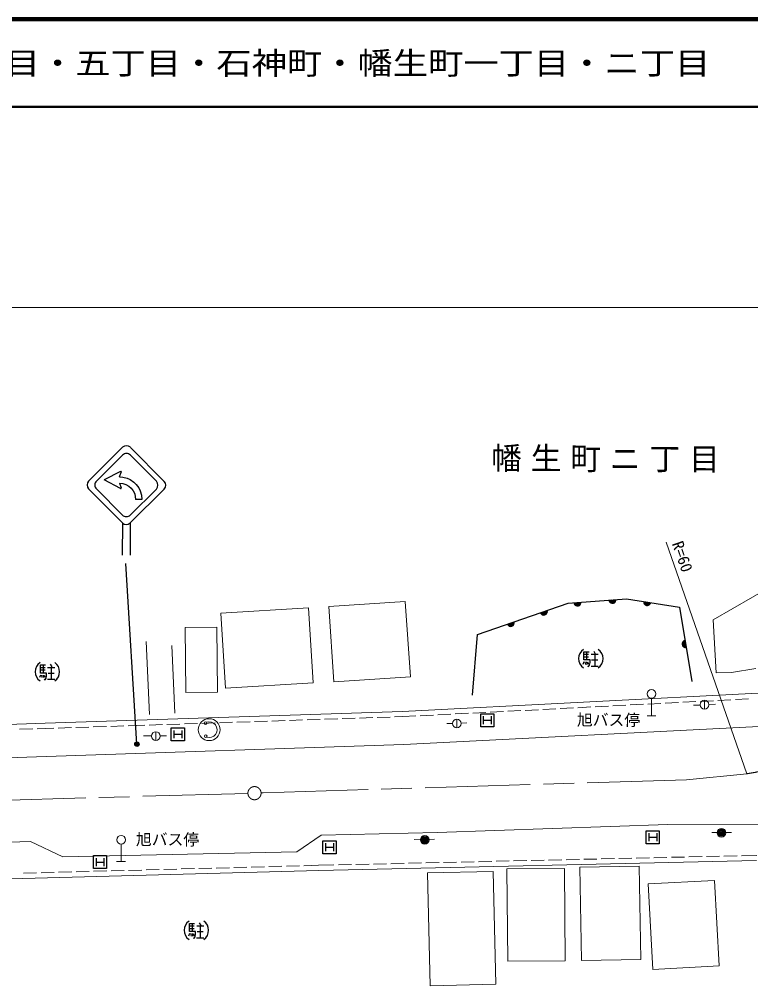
# Model space of a CAD drawing. Units: millimetres, scale not verified. Extents: x 40000 to 680000, y 20000 to 380000.
# Drawn here: x 424140 to 507573, y 269729 to 380000 of the extents above; entities that cross this region are included whole.
import ezdxf
from ezdxf.enums import TextEntityAlignment as Align

# ---------------------------------------------------------------- set-up
doc = ezdxf.new("R2010")
doc.units = ezdxf.units.MM
doc.header["$LTSCALE"] = 1000
doc.header["$PDMODE"] = 32
doc.header["$PDSIZE"] = 500
doc.linetypes.add('CHAIN', pattern=[18.5, 12, -1.5, 3.5, -1.5])
for name, color, linetype, lineweight in [('M-BGD', 7, 'Continuous', 25), ('M-BMK', 2, 'CHAIN', 13), ('M-BMK-HTXT', 7, 'Continuous', 13), ('M-STR-HTXT', 7, 'Continuous', 13), ('M-STR-STRC', 7, 'Continuous', 25), ('M-TTL', 2, 'Continuous', 140), ('M-TTL-LINE', 7, 'Continuous', 50), ('M-WORK', 1, 'Continuous', 13)]:
    doc.layers.add(name, color=color, linetype=linetype, lineweight=lineweight)
doc.layers.add('M-TTL-TXT', color=7, linetype='Continuous')
doc.styles.add('ＭＳ ゴシック', font='')
doc.styles.get('ＭＳ ゴシック').set_extended_font_data('MS Gothic')

msp = doc.modelspace()

# ---------------------------------------------------------------- linework, layer by layer
at = {"layer": 'M-BGD'}
for p, q in [((475825, 302882), (476415, 309812)), ((488544, 307841), (489130, 307841)), ((488544, 306903), (488544, 307841)), ((488842, 307841), (488842, 306903)), ((489663, 307906), (489838, 307612)), ((488547, 306667), (488430, 306377)), ((488544, 307550), (489075, 307550)), ((488544, 307256), (489071, 307256)), ((489252, 306903), (488544, 306903)), ((488664, 306669), (488725, 306377)), ((488841, 306667), (488899, 306379)), ((488958, 306667), (489075, 306432)), ((489194, 306309), (489252, 306600)), ((489252, 306600), (489252, 306903)), ((489372, 307550), (490187, 307550)), ((489372, 307550), (490193, 307550)), ((489430, 306903), (490129, 306903)), ((489776, 307550), (489776, 306199)), ((426544, 306341), (427130, 306341)), ((426544, 305403), (426544, 306341)), ((426544, 306050), (427075, 306050)), ((426544, 305756), (427071, 305756)), ((426842, 306341), (426842, 305403)), ((427372, 306050), (428187, 306050)), ((427372, 306050), (428193, 306050)), ((427663, 306406), (427838, 306112)), ((427776, 306050), (427776, 304699)), ((488961, 306202), (489071, 306140)), ((489071, 306140), (489194, 306309)), ((489369, 306199), (490184, 306199)), ((426547, 305167), (426430, 304877)), ((427252, 305403), (426544, 305403)), ((426664, 305169), (426725, 304877)), ((426841, 305167), (426899, 304879)), ((426958, 305167), (427075, 304932)), ((426961, 304702), (427071, 304640)), ((427071, 304640), (427194, 304809)), ((427194, 304809), (427252, 305100)), ((427252, 305100), (427252, 305403)), ((427369, 304699), (428184, 304699)), ((427430, 305403), (428129, 305403)), ((443544, 275903), (443544, 276841)), ((443544, 276841), (444130, 276841)), ((443842, 276841), (443842, 275903)), ((444663, 276906), (444838, 276612)), ((443544, 276550), (444075, 276550)), ((443544, 276256), (444071, 276256)), ((444252, 275903), (443544, 275903)), ((444252, 275600), (444252, 275903)), ((444372, 276550), (445193, 276550)), ((444372, 276550), (445187, 276550)), ((444430, 275903), (445129, 275903)), ((444776, 276550), (444776, 275199)), ((443547, 275667), (443430, 275377)), ((443664, 275669), (443725, 275377)), ((443841, 275667), (443899, 275379)), ((443958, 275667), (444075, 275432)), ((443961, 275202), (444071, 275140)), ((444071, 275140), (444194, 275309)), ((444194, 275309), (444252, 275600)), ((444369, 275199), (445184, 275199))]:
    msp.add_line(p, q, dxfattribs=at)
msp.add_lwpolyline([(476415, 309812), (486751, 313378), (493419, 313883), (499455, 312936), (500860, 304436)], dxfattribs=at)
for centre, radius, start, end in [((487815, 313458), 400, 184.33741, 4.33741), ((487815, 313458), 320, 184.33741, 4.33741), ((487815, 313458), 240, 184.33741, 4.33741), ((487815, 313458), 160, 184.33741, 4.33741), ((487815, 313458), 100, 184.33741, 4.33741), ((491803, 313761), 400, 184.33741, 4.33741), ((491803, 313761), 320, 184.33741, 4.33741), ((491803, 313761), 240, 184.33741, 4.33741), ((491803, 313761), 160, 184.33741, 4.33741), ((491803, 313761), 100, 184.33741, 4.33741), ((495770, 313514), 400, 171.07639, 351.07639), ((495770, 313514), 320, 171.07639, 351.07639), ((495770, 313514), 240, 171.07639, 351.07639), ((495770, 313514), 160, 171.07639, 351.07639), ((495770, 313514), 100, 171.07639, 351.07639), ((483978, 312421), 400, 199.0327, 19.0327), ((483978, 312421), 320, 199.0327, 19.0327), ((483978, 312421), 240, 199.0327, 19.0327), ((483978, 312421), 160, 199.0327, 19.0327), ((483978, 312421), 100, 199.0327, 19.0327), ((480197, 311117), 400, 199.0327, 19.0327), ((480197, 311117), 320, 199.0327, 19.0327), ((480197, 311117), 240, 199.0327, 19.0327), ((480197, 311117), 160, 199.0327, 19.0327), ((480197, 311117), 100, 199.0327, 19.0327), ((500151, 308723), 400, 99.39101, 279.39101), ((500151, 308723), 320, 99.39101, 279.39101), ((500151, 308723), 240, 99.39101, 279.39101), ((500151, 308723), 160, 99.39101, 279.39101), ((500151, 308723), 100, 99.39101, 279.39101), ((489204, 307050), 1264, 123.85503, 236.14497), ((489476, 307050), 1264, 303.85503, 56.14497), ((427204, 305550), 1264, 123.85503, 236.14497), ((427476, 305550), 1264, 303.85503, 56.14497), ((444204, 276050), 1264, 123.85503, 236.14497), ((444476, 276050), 1264, 303.85503, 56.14497)]:
    msp.add_arc(centre, radius, start, end, dxfattribs=at)
at = {"layer": 'M-BMK'}
for p, q in [((500255, 293230), (507132, 293909)), ((451943, 291725), (500255, 293230)), ((382741, 289762), (451943, 291725))]:
    msp.add_line(p, q, dxfattribs=at)
msp.add_circle((450968, 291697), 750, dxfattribs=at)
msp.add_arc((497252, 353090), 60000, 279.477, 321.28749, dxfattribs=at)
at = {"layer": 'M-STR-HTXT'}
for p, q in [((217735, 347124), (536376, 347124)), ((507132, 293909), (497941, 320356))]:
    msp.add_line(p, q, dxfattribs=at)
at = {"layer": 'M-STR-STRC'}
for p, q in [((435927, 331163), (432047, 327314)), ((436818, 331159), (440667, 327279)), ((432938, 327310), (435924, 330272)), ((436814, 330269), (439776, 327283)), ((435689, 328417), (433802, 327443)), ((435567, 327788), (435776, 328339)), ((435567, 327788), (435944, 327759)), ((435944, 327759), (436432, 327634)), ((436432, 327634), (436776, 327480)), ((432043, 326423), (435892, 322543)), ((432934, 326419), (435896, 323434)), ((435681, 326453), (433802, 327443)), ((435565, 327083), (435769, 326530)), ((435565, 327083), (435940, 327043)), ((435940, 327043), (436299, 326928)), ((436299, 326928), (436628, 326742)), ((436628, 326742), (436912, 326494)), ((436776, 327480), (437193, 327198)), ((436912, 326494), (437140, 326194)), ((437193, 327198), (437465, 326936)), ((437465, 326936), (437762, 326530)), ((437762, 326530), (437929, 326191)), ((440664, 326388), (436783, 322539)), ((436787, 323430), (439773, 326392)), ((437140, 326194), (437302, 325853)), ((437302, 325853), (437410, 325223)), ((437929, 326191), (438071, 325709)), ((438071, 325709), (438116, 325220)), ((438116, 325220), (437410, 325223)), ((435893, 322543), (435878, 318870)), ((436783, 322539), (436769, 318866)), ((437563, 297285), (436300, 317906)), ((476772, 300765), (478272, 300765)), ((476772, 299265), (476772, 300765)), ((477072, 300465), (477072, 299565)), ((477072, 300015), (477972, 300015)), ((477972, 300465), (477972, 299565)), ((478272, 300765), (478272, 299265)), ((441476, 299165), (442976, 299165)), ((441476, 297665), (441476, 299165)), ((441776, 298865), (441776, 297965)), ((442676, 298865), (442676, 297965)), ((442976, 299165), (442976, 297665)), ((478272, 299265), (476772, 299265)), ((441776, 298415), (442676, 298415)), ((442976, 297665), (441476, 297665)), ((495653, 287416), (497153, 287416)), ((495653, 285916), (495653, 287416)), ((495953, 287116), (495953, 286216)), ((496853, 287116), (496853, 286216)), ((497153, 287416), (497153, 285916)), ((458773, 286272), (460273, 286272)), ((458773, 284772), (458773, 286272)), ((459073, 285972), (459073, 285072)), ((459973, 285972), (459973, 285072)), ((460273, 286272), (460273, 284772)), ((497153, 285916), (495653, 285916)), ((495953, 286666), (496853, 286666)), ((432598, 284585), (434098, 284585)), ((432598, 283085), (432598, 284585)), ((434098, 284585), (434098, 283085)), ((460273, 284772), (458773, 284772)), ((459073, 285522), (459973, 285522)), ((432898, 284285), (432898, 283385)), ((432898, 283835), (433798, 283835)), ((433798, 284285), (433798, 283385)), ((434098, 283085), (432598, 283085))]:
    msp.add_line(p, q, dxfattribs=at)
for radius in [250, 200, 150, 100, 50, 20]:
    msp.add_circle((437560, 297285), radius, dxfattribs=at)
for centre, radius, start, end in [((436371, 330716), 630, 44.77006, 134.77006), ((436367, 329825), 630, 44.76991, 134.77006), ((435718, 328361), 63, 339.21403, 117.32289), ((432491, 326867), 630, 134.77006, 224.77006), ((433382, 326863), 630, 134.77006, 224.77011), ((435710, 326508), 63, 242.21725, 20.32612), ((439329, 326839), 630, 314.77017, 44.7699), ((440220, 326836), 630, 314.77006, 44.77006), ((436343, 323878), 630, 224.77011, 314.77017), ((436340, 322987), 630, 224.77006, 314.77006)]:
    msp.add_arc(centre, radius, start, end, dxfattribs=at)
msp.add_point((437560, 297285), dxfattribs=at)
at = {"layer": 'M-TTL'}
msp.add_line((680000, 380000), (40000, 380000), dxfattribs=at)
at = {"layer": 'M-TTL-LINE'}
msp.add_line((40000, 370000), (680000, 370000), dxfattribs=at)
at = {"layer": 'M-WORK'}
for p, q in [((503309, 311458), (522088, 322416)), ((468172, 313586), (459440, 312999)), ((468751, 304979), (468172, 313586)), ((457133, 312839), (447140, 312239)), ((447140, 312239), (447654, 303669)), ((457647, 304268), (457133, 312839)), ((459440, 312999), (460018, 304392)), ((503636, 305422), (503309, 311458)), ((443069, 310582), (446689, 310620)), ((443146, 303202), (443069, 310582)), ((446689, 310620), (446766, 303240)), ((438994, 300682), (438622, 308993)), ((441538, 308541), (441881, 300812)), ((505374, 305473), (503636, 305422)), ((508146, 305923), (505374, 305473)), ((460018, 304392), (468751, 304979)), ((447654, 303669), (457647, 304268)), ((446766, 303240), (443146, 303202)), ((467855, 301028), (509145, 303144)), ((496255, 300518), (496263, 302518)), ((501331, 302143), (499833, 302066)), ((503329, 302245), (501831, 302168)), ((502312, 302291), (502308, 301291)), ((505326, 302347), (503828, 302271)), ((507323, 302450), (505825, 302373)), ((481357, 301119), (479859, 301042)), ((483355, 301222), (481857, 301145)), ((485352, 301324), (483854, 301247)), ((487350, 301426), (485852, 301350)), ((489347, 301529), (487849, 301452)), ((491344, 301631), (489846, 301554)), ((493342, 301733), (491844, 301657)), ((495339, 301836), (493841, 301759)), ((497336, 301938), (495838, 301861)), ((499334, 302040), (497836, 301964)), ((501816, 301727), (501037, 301730)), ((502811, 301823), (503547, 301836)), ((427089, 299681), (467855, 301028)), ((454461, 299981), (452962, 299931)), ((456460, 300048), (454961, 299998)), ((458459, 300114), (456959, 300064)), ((460457, 300181), (458958, 300131)), ((462456, 300248), (460957, 300198)), ((464455, 300314), (462956, 300264)), ((466454, 300381), (464955, 300331)), ((467880, 300429), (466954, 300398)), ((469373, 300505), (467880, 300429)), ((471371, 300608), (469872, 300531)), ((473368, 300710), (471870, 300633)), ((475365, 300812), (473867, 300735)), ((474050, 300147), (474046, 299147)), ((477363, 300915), (475865, 300838)), ((479360, 301017), (477862, 300940)), ((495755, 300520), (496755, 300516)), ((374715, 297902), (427089, 299681)), ((425666, 299033), (424166, 298982)), ((427109, 299082), (426165, 299050)), ((428078, 299113), (427109, 299082)), ((430077, 299177), (428578, 299129)), ((432076, 299241), (430577, 299193)), ((434075, 299305), (432576, 299257)), ((436074, 299369), (434575, 299321)), ((437543, 299416), (436574, 299385)), ((438470, 299447), (437543, 299416)), ((440469, 299514), (438969, 299464)), ((442468, 299581), (440968, 299531)), ((444466, 299647), (442967, 299597)), ((446465, 299714), (444966, 299664)), ((448464, 299781), (446965, 299731)), ((450463, 299847), (448964, 299797)), ((452462, 299914), (450963, 299864)), ((468015, 297231), (510223, 299394)), ((472905, 299627), (473542, 299630)), ((474547, 299700), (475179, 299718)), ((438308, 298238), (439208, 298226)), ((439718, 298713), (439714, 297713)), ((440218, 298254), (440913, 298243)), ((427217, 295884), (468015, 297231)), ((374939, 294107), (427217, 295884)), ((498110, 288125), (471814, 287215)), ((508586, 288091), (498110, 288125)), ((458593, 286912), (455780, 285007)), ((471814, 287215), (458593, 286912)), ((503152, 287223), (505372, 287215)), ((425399, 286173), (382849, 285156)), ((429086, 284426), (425399, 286173)), ((435744, 283882), (435752, 285882)), ((469203, 286426), (471494, 286434)), ((455780, 285007), (429086, 284426)), ((502523, 284466), (504022, 284500)), ((504522, 284511), (506022, 284545)), ((506522, 284557), (508269, 284596)), ((435244, 283884), (436244, 283880)), ((454604, 283367), (456104, 283407)), ((456604, 283420), (458286, 283465)), ((458286, 283465), (460034, 283504)), ((458301, 282865), (508222, 283995)), ((460534, 283516), (462033, 283550)), ((462533, 283561), (464033, 283595)), ((464533, 283606), (466032, 283640)), ((466532, 283651), (468032, 283685)), ((468532, 283697), (470031, 283731)), ((470531, 283742), (472031, 283776)), ((472531, 283787), (474030, 283821)), ((474530, 283833), (476030, 283866)), ((476530, 283878), (478029, 283912)), ((478529, 283923), (480029, 283957)), ((480528, 283968), (482028, 284002)), ((482528, 284014), (484028, 284047)), ((484527, 284059), (486027, 284093)), ((486527, 284104), (488027, 284138)), ((488526, 284149), (490026, 284183)), ((490526, 284195), (492026, 284229)), ((492525, 284240), (494025, 284274)), ((494525, 284285), (496025, 284319)), ((496524, 284330), (498024, 284364)), ((498524, 284376), (500023, 284410)), ((500523, 284421), (502023, 284455)), ((404458, 281429), (458301, 282865)), ((424615, 282567), (426115, 282607)), ((426614, 282620), (428114, 282660)), ((428614, 282674), (430113, 282714)), ((430613, 282727), (432112, 282767)), ((432612, 282780), (434112, 282820)), ((434612, 282834), (436111, 282874)), ((436611, 282887), (438110, 282927)), ((438610, 282940), (440110, 282980)), ((440609, 282994), (442109, 283033)), ((442609, 283047), (444108, 283087)), ((444608, 283100), (446107, 283140)), ((446607, 283153), (448107, 283193)), ((448607, 283207), (450106, 283247)), ((450606, 283260), (452105, 283300)), ((452605, 283313), (454105, 283353)), ((478190, 282775), (470711, 282605)), ((470711, 282605), (471005, 269729)), ((478484, 269900), (478190, 282775)), ((479759, 283045), (486318, 283104)), ((479855, 272518), (479759, 283045)), ((486318, 283104), (486414, 272578)), ((488101, 283240), (494858, 283358)), ((488286, 272589), (488101, 283240)), ((494858, 283358), (495044, 272707)), ((495895, 281340), (503461, 281745)), ((496418, 271591), (495895, 281340)), ((503461, 281745), (503983, 271997)), ((486414, 272578), (479855, 272518)), ((495044, 272707), (488286, 272589)), ((503983, 271997), (496418, 271591)), ((471005, 269729), (478484, 269900))]:
    msp.add_line(p, q, dxfattribs=at)
for centre, radius in [((496265, 303018), 500), ((502310, 301791), 500), ((445797, 298938), 1250), ((474048, 299647), 500), ((445377, 299686), 150), ((439716, 298213), 500), ((445406, 298205), 150), ((435754, 286382), 500), ((470392, 286373), 500), ((470392, 286373), 400), ((504234, 287183), 500), ((504234, 287183), 400), ((504234, 287183), 300), ((504234, 287183), 200), ((504234, 287183), 100), ((504234, 287183), 20), ((470392, 286373), 300), ((470392, 286373), 200), ((470392, 286373), 100), ((470392, 286373), 20)]:
    msp.add_circle(centre, radius, dxfattribs=at)
msp.add_arc((445797, 298938), 900, 250.77402, 109.89441, dxfattribs=at)
for p in [(504234, 287183), (470392, 286373)]:
    msp.add_point(p, dxfattribs=at)

# ---------------------------------------------------------------- texts
at = {"layer": 'M-BMK-HTXT', "insert": (477974, 329789), "char_height": 2566, "attachment_point": 4, "rotation": 359.77, "style": 'ＭＳ ゴシック'}
msp.add_mtext('\\T1.29;幡生町ニ丁目', dxfattribs=at)
at = {"layer": 'M-STR-HTXT', "style": 'ＭＳ ゴシック'}
msp.add_text('R=60', height=1320, rotation=289.163, dxfattribs=at).set_placement((499200, 320396), align=Align.MIDDLE_LEFT)
at = {"layer": 'M-TTL-TXT', "style": 'ＭＳ ゴシック', "width": 1.15}
msp.add_text('下関市後田町三丁目・五丁目・石神町・幡生町一丁目・ニ丁目', height=2566, dxfattribs=at).set_placement((390271, 375000), align=Align.MIDDLE_LEFT)
at = {"layer": 'M-WORK', "style": 'ＭＳ ゴシック'}
for p in [(487758, 300067), (437452, 286432)]:
    msp.add_text('旭バス停', height=1320, rotation=359.77, dxfattribs=at).set_placement(p, align=Align.MIDDLE_LEFT)

doc.saveas('drawing.dxf')
